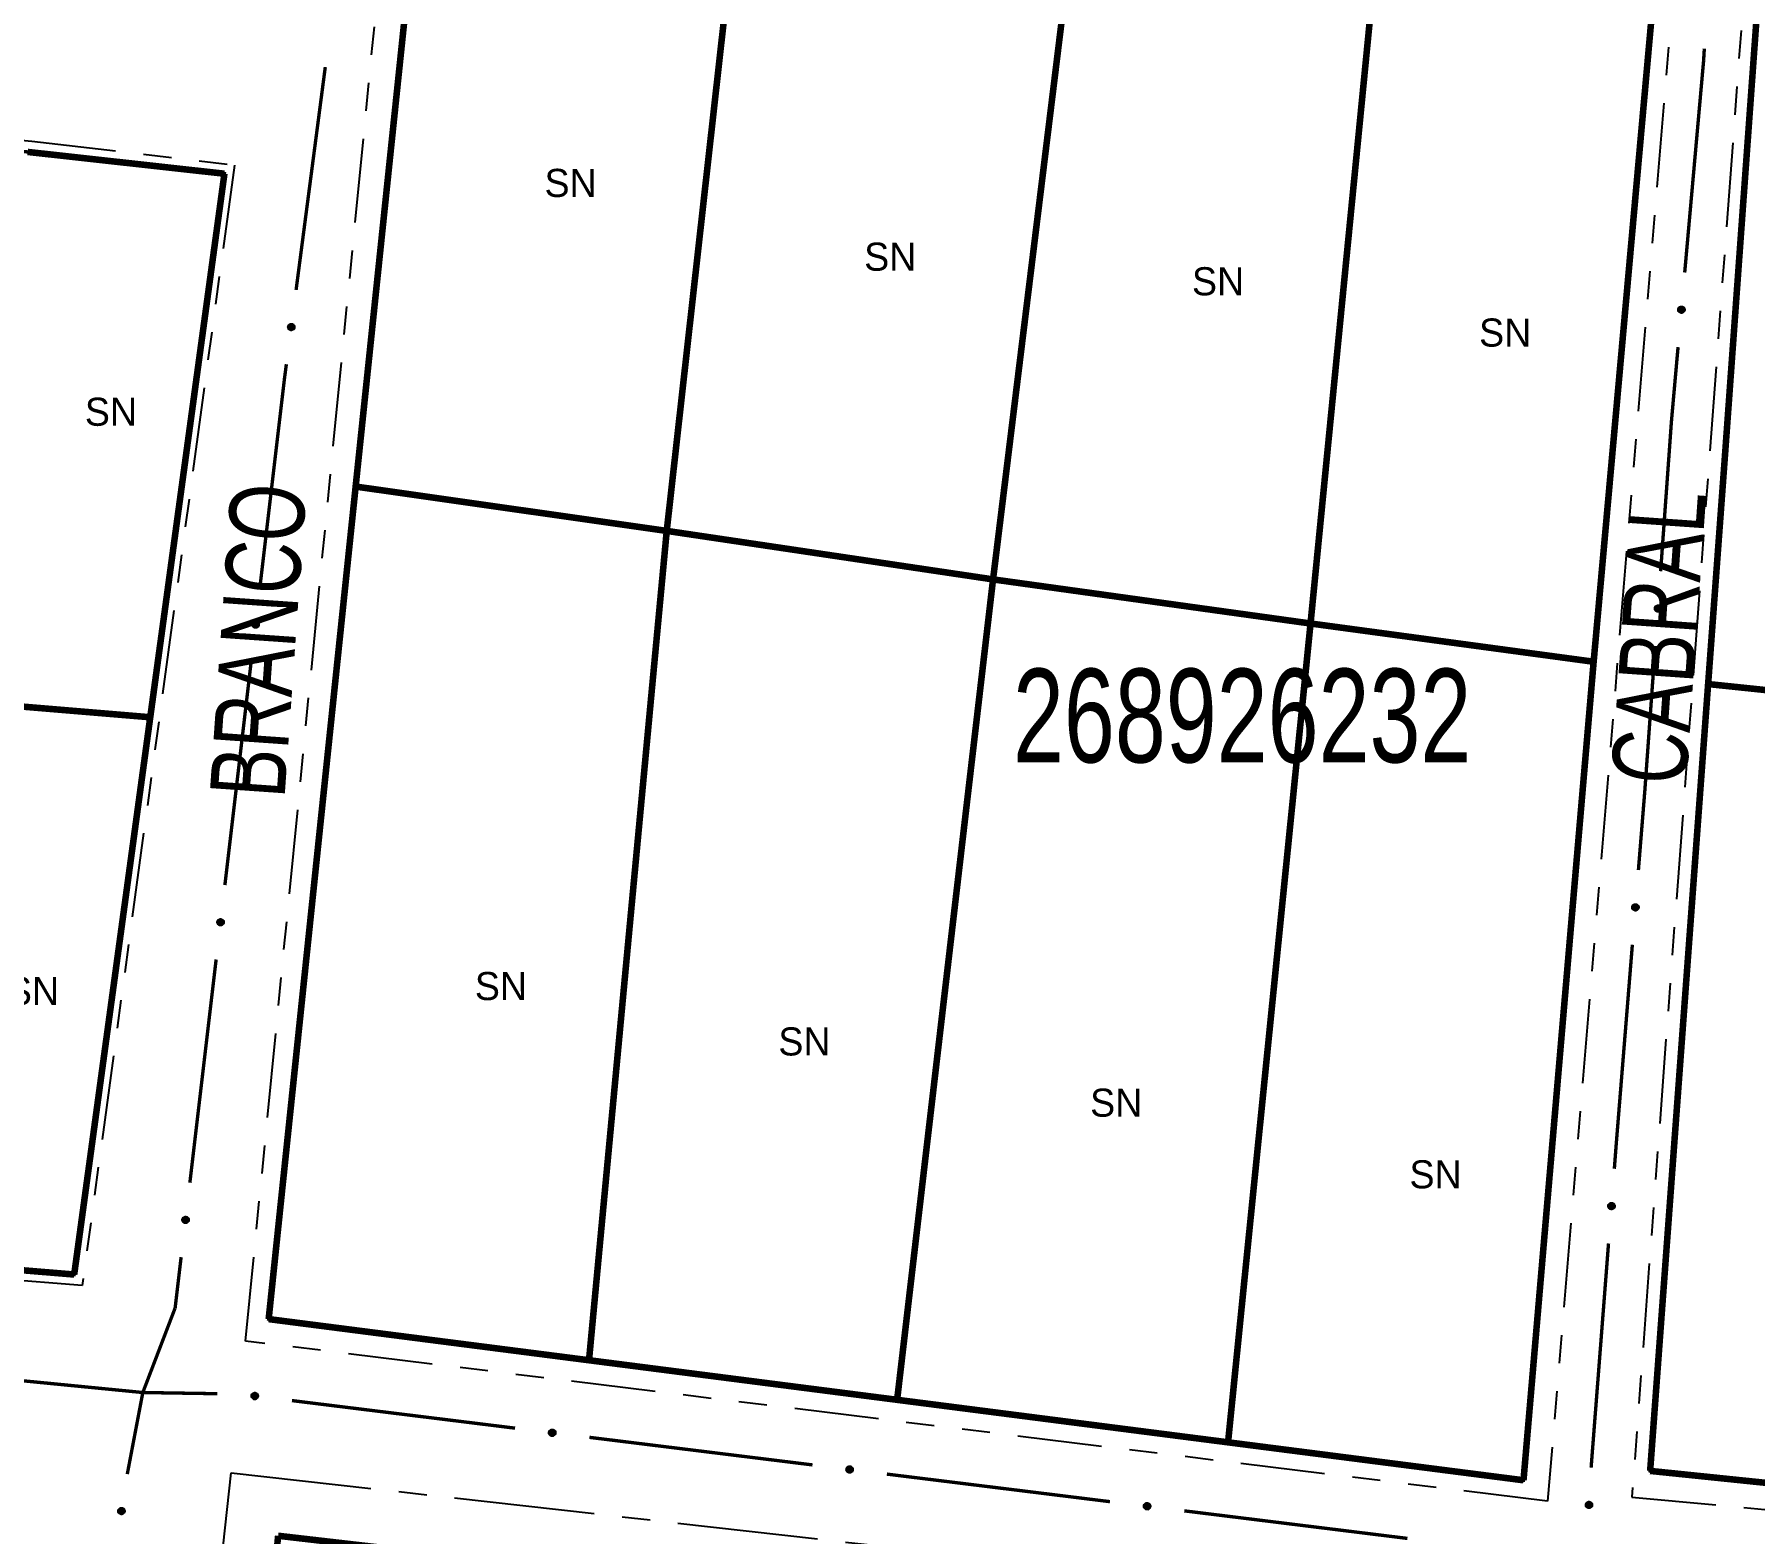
# Model space of a CAD drawing. Extents: x 211453 to 215163, y 4877397 to 4881305.
# Drawn here: x 213519.8 to 213611.6, y 4878568.7 to 4878648.8 of the extents above; entities that cross this region are included whole.
import ezdxf
from ezdxf.enums import TextEntityAlignment as Align

# ---------------------------------------------------------------- set-up
doc = ezdxf.new("R2010")
doc.units = 0
doc.header["$LTSCALE"] = 1.5
doc.header["$MEASUREMENT"] = 0
doc.linetypes.add('TRACO_13', pattern=[8, 5, -1, 1, -1])
doc.linetypes.add('TRACO_25', pattern=[8, 3, -1, 1, -1, 1, -1])
for name, color, linetype in [('CD_MALHA_LOTES', 7, 'CONTINUOUS'), ('CD_TXT_QUADRA', 255, 'CONTINUOUS'), ('RU-QUADRA', 210, 'CONTINUOUS'), ('SV-EIXO-RUA-N-PAV', 6, 'CONTINUOUS'), ('SV-RUA-NAO-PAV', 7, 'CONTINUOUS'), ('SV-TXT-RUA-N-PAV', 7, 'CONTINUOUS'), ('Th_NmrPort', 1, 'CONTINUOUS')]:
    doc.layers.add(name, color=color, linetype=linetype)
doc.styles.add('ARIAL', font='ARIAL.SHX')

msp = doc.modelspace()

# ---------------------------------------------------------------- linework, layer by layer
at = {"layer": 'CD_MALHA_LOTES', "linetype": 'Continuous', "const_width": 0.35, "flags": 128}
for points in [[(213536.933315, 4878624.620614), (213541.126673, 4878664.75539)], [(213553.540702, 4878622.253077), (213558.046824, 4878662.525625)], [(213570.960803, 4878619.663603), (213575.937269, 4878660.167993)], [(213587.910091, 4878617.309535), (213591.915621, 4878658.06234)], [(213606.710597, 4878656.300419), (213603.023883, 4878615.267471)], [(213609.135408, 4878614.076392), (213610.069434, 4878626.751705), (213612.069135, 4878654.439046)], [(213519.420609, 4878642.485404), (213529.927873, 4878641.322939)], [(213529.927873, 4878641.322939), (213525.967515, 4878612.303166)], [(213532.289254, 4878580.172145), (213536.933315, 4878624.620614)], [(213553.540702, 4878622.253077), (213536.933315, 4878624.620614)], [(213549.391387, 4878577.975598), (213553.540702, 4878622.253077)], [(213570.960803, 4878619.663603), (213553.540702, 4878622.253077)], [(213565.840397, 4878575.862937), (213570.960803, 4878619.663603)], [(213587.910091, 4878617.309535), (213570.960803, 4878619.663603)], [(213583.506827, 4878573.593914), (213587.910091, 4878617.309535)], [(213603.023883, 4878615.267471), (213587.910091, 4878617.309535)], [(213603.023883, 4878615.267471), (213599.27921, 4878571.568156)], [(213609.135408, 4878614.076392), (213606.039833, 4878572.067494)], [(213624.479406, 4878612.47304), (213609.135408, 4878614.076392)], [(213525.967515, 4878612.303166), (213515.257637, 4878613.195926)], [(213525.967515, 4878612.303166), (213521.90742, 4878582.552565)], [(213521.90742, 4878582.552565), (213511.26541, 4878583.430533)], [(213549.391387, 4878577.975598), (213532.289254, 4878580.172145)], [(213565.840397, 4878575.862937), (213549.391387, 4878577.975598)], [(213583.506827, 4878573.593914), (213565.840397, 4878575.862937)], [(213599.27921, 4878571.568156), (213583.506827, 4878573.593914)], [(213606.039833, 4878572.067494), (213621.612862, 4878570.461197)], [(213529.924024, 4878538.726922), (213532.795963, 4878568.604352)], [(213532.795963, 4878568.604352), (213542.430855, 4878567.492634)]]:
    msp.add_lwpolyline(points, dxfattribs=at)
at = {"layer": 'RU-QUADRA', "linetype": 'Continuous', "const_width": 0.18, "flags": 128}
for points in [[(213541.126673, 4878664.75539), (213536.933315, 4878624.620614), (213532.289254, 4878580.172145), (213549.391387, 4878577.975598), (213565.840397, 4878575.862937), (213583.506827, 4878573.593914), (213599.27921, 4878571.568156), (213603.023883, 4878615.267471), (213606.710597, 4878656.300419), (213591.915621, 4878658.06234), (213575.937269, 4878660.167993), (213558.046824, 4878662.525625)], [(213611.426932, 4878654.56074), (213627.11446, 4878653.087244), (213642.351947, 4878651.139596), (213657.474866, 4878649.421082), (213674.3163, 4878647.473433), (213670.650137, 4878607.775769), (213667.31624, 4878565.688474), (213651.629282, 4878567.365118), (213636.626918, 4878568.912554), (213621.612862, 4878570.461197), (213606.039833, 4878572.067494), (213609.135408, 4878614.076392), (213610.069434, 4878626.751705), (213611.938185, 4878652.111845)], [(213457.973041, 4878647.787194), (213470.654373, 4878646.648375), (213482.697254, 4878645.458955), (213494.442781, 4878644.566889), (213507.11973, 4878643.656916), (213519.420609, 4878642.485404), (213529.927873, 4878641.322939), (213525.967515, 4878612.303166), (213521.90742, 4878582.552565), (213499.194295, 4878584.426403), (213486.261511, 4878585.49336), (213461.737178, 4878587.516623), (213448.877502, 4878588.577549), (213453.454047, 4878618.369694)]]:
    msp.add_lwpolyline(points, close=True, dxfattribs=at)
at = {"layer": 'SV-EIXO-RUA-N-PAV', "const_width": 0.18}
for points in [[(213608.932341, 4878648.002848), (213608.893748, 4878647.3532)], [(213535.311899, 4878647.015679), (213533.753527, 4878635.117298)], [(213608.893748, 4878647.3532), (213607.885185, 4878636.048896)], [(213607.52972, 4878632.064722), (213607.263121, 4878629.076591)], [(213533.131682, 4878630.369434), (213531.821707, 4878619.23464)], [(213533.234069, 4878631.151171), (213533.131682, 4878630.369434)], [(213607.263121, 4878629.076591), (213607.179972, 4878628.144627)], [(213607.179972, 4878628.144627), (213606.600262, 4878620.101157)], [(213606.31272, 4878616.111505), (213605.80952, 4878609.129615)], [(213531.354342, 4878615.262037), (213529.952247, 4878603.34423)], [(213605.751825, 4878608.329092), (213605.413258, 4878604.145368)], [(213605.80952, 4878609.129615), (213605.751825, 4878608.329092)], [(213605.090613, 4878600.158402), (213604.284002, 4878590.190986)], [(213529.484882, 4878599.371628), (213528.082787, 4878587.453821)], [(213604.284002, 4878590.190986), (213604.252271, 4878589.798889)], [(213604.252271, 4878589.798889), (213604.12786, 4878588.197092)], [(213527.615422, 4878583.481218), (213527.381739, 4878581.494917)], [(213603.818113, 4878584.209103), (213602.888873, 4878572.245136)], [(213527.295568, 4878580.762461), (213525.773272, 4878576.781072)], [(213527.381739, 4878581.494917), (213527.295568, 4878580.762461)], [(213517.593865, 4878577.033544), (213525.555818, 4878576.254247)], [(213525.571262, 4878576.252737), (213524.741539, 4878571.896692)], [(213525.555818, 4878576.254247), (213525.571262, 4878576.252737)], [(213525.773272, 4878576.781072), (213525.571262, 4878576.252737)], [(213525.571262, 4878576.252737), (213529.555241, 4878576.189404)], [(213533.533593, 4878575.821755), (213545.443018, 4878574.350157)], [(213549.412826, 4878573.859625), (213561.322251, 4878572.388028)], [(213565.29206, 4878571.897495), (213577.201485, 4878570.425898)], [(213581.171293, 4878569.935366), (213593.080718, 4878568.463769)]]:
    msp.add_lwpolyline(points, dxfattribs=at)
at = {"layer": 'SV-EIXO-RUA-N-PAV'}
for points in [[(213607.829866, 4878634.190139), (213607.861768, 4878634.153067), (213607.881605, 4878634.114682), (213607.888936, 4878634.077905), (213607.88694, 4878634.043717), (213607.880959, 4878634.008972), (213607.867199, 4878633.975271), (213607.843643, 4878633.94125), (213607.806679, 4878633.908987), (213607.766022, 4878633.89125), (213607.730351, 4878633.882134), (213607.694582, 4878633.882162), (213607.660926, 4878633.888539), (213607.626392, 4878633.903989), (213607.592148, 4878633.928197), (213607.560606, 4878633.966151), (213607.541416, 4878634.003915), (213607.535259, 4878634.039674), (213607.535516, 4878634.075633), (213607.542048, 4878634.111033), (213607.555745, 4878634.144036), (213607.580181, 4878634.178471), (213607.618054, 4878634.209107), (213607.655501, 4878634.228676), (213607.691164, 4878634.235333), (213607.72656, 4878634.234284), (213607.761483, 4878634.228708), (213607.795936, 4878634.216287), (213607.829866, 4878634.190139)], [(213533.621605, 4878633.262403), (213533.651951, 4878633.224047), (213533.670189, 4878633.184877), (213533.675997, 4878633.147829), (213533.672593, 4878633.113752), (213533.665184, 4878633.079283), (213533.650046, 4878633.046178), (213533.625107, 4878633.013157), (213533.586845, 4878632.982446), (213533.545491, 4878632.966401), (213533.509474, 4878632.958763), (213533.473736, 4878632.960267), (213533.440371, 4878632.968026), (213533.406504, 4878632.984886), (213533.373288, 4878633.010487), (213533.343337, 4878633.049709), (213533.325721, 4878633.088232), (213533.321044, 4878633.124215), (213533.322784, 4878633.160133), (213533.330769, 4878633.195233), (213533.345816, 4878633.227643), (213533.371652, 4878633.261041), (213533.410755, 4878633.290089), (213533.448978, 4878633.308098), (213533.484884, 4878633.313279), (213533.520208, 4878633.31077), (213533.554871, 4878633.303759), (213533.588782, 4878633.289928), (213533.621605, 4878633.262403)], [(213606.576615, 4878618.241726), (213606.609144, 4878618.205204), (213606.629632, 4878618.167162), (213606.637589, 4878618.130516), (213606.636175, 4878618.096299), (213606.630787, 4878618.061456), (213606.617603, 4878618.027526), (213606.59463, 4878617.993108), (213606.558221, 4878617.96022), (213606.517872, 4878617.941793), (213606.482362, 4878617.932071), (213606.446597, 4878617.93149), (213606.412837, 4878617.937292), (213606.378045, 4878617.952152), (213606.343394, 4878617.975774), (213606.31121, 4878618.013184), (213606.291379, 4878618.050616), (213606.284614, 4878618.086265), (213606.284258, 4878618.122223), (213606.290186, 4878618.157729), (213606.303319, 4878618.190961), (213606.327166, 4878618.225807), (213606.364511, 4878618.257083), (213606.401619, 4878618.277288), (213606.437163, 4878618.284552), (213606.472573, 4878618.284105), (213606.507585, 4878618.279125), (213606.542244, 4878618.267293), (213606.576615, 4878618.241726)], [(213531.714139, 4878617.378173), (213531.744985, 4878617.340219), (213531.763735, 4878617.301292), (213531.770029, 4878617.264323), (213531.767072, 4878617.230205), (213531.760116, 4878617.195641), (213531.745415, 4878617.16234), (213531.720911, 4878617.128995), (213531.683055, 4878617.097784), (213531.641915, 4878617.081198), (213531.606001, 4878617.073088), (213531.570247, 4878617.074123), (213531.536783, 4878617.081443), (213531.502698, 4878617.097858), (213531.469148, 4878617.12302), (213531.438686, 4878617.161846), (213531.420566, 4878617.200135), (213531.415417, 4878617.236053), (213531.416685, 4878617.271991), (213531.424209, 4878617.307193), (213531.438829, 4878617.339798), (213531.464224, 4878617.373532), (213531.502943, 4878617.40309), (213531.540926, 4878617.421599), (213531.576762, 4878617.427251), (213531.612115, 4878617.425206), (213531.646867, 4878617.41865), (213531.680957, 4878617.405266), (213531.714139, 4878617.378173)], [(213605.373247, 4878602.286218), (213605.405453, 4878602.24941), (213605.425606, 4878602.21119), (213605.433239, 4878602.174475), (213605.431525, 4878602.140272), (213605.425829, 4878602.105478), (213605.412348, 4878602.071665), (213605.389073, 4878602.037451), (213605.352376, 4878602.004885), (213605.311866, 4878601.986814), (213605.276272, 4878601.977404), (213605.240504, 4878601.977138), (213605.206796, 4878601.983237), (213605.172136, 4878601.998402), (213605.137694, 4878602.022328), (213605.10584, 4878602.06002), (213605.08634, 4878602.097626), (213605.079889, 4878602.133333), (213605.079849, 4878602.169293), (213605.086089, 4878602.204745), (213605.099514, 4878602.23786), (213605.123667, 4878602.272495), (213605.161285, 4878602.303441), (213605.19857, 4878602.323319), (213605.234177, 4878602.330269), (213605.269581, 4878602.329511), (213605.304549, 4878602.324223), (213605.339102, 4878602.312087), (213605.373247, 4878602.286218)], [(213529.844679, 4878601.487763), (213529.875525, 4878601.449809), (213529.894275, 4878601.410882), (213529.900569, 4878601.373913), (213529.897612, 4878601.339795), (213529.890656, 4878601.305231), (213529.875955, 4878601.271931), (213529.851451, 4878601.238585), (213529.813595, 4878601.207375), (213529.772455, 4878601.190788), (213529.736541, 4878601.182679), (213529.700787, 4878601.183713), (213529.667324, 4878601.191033), (213529.633238, 4878601.207448), (213529.599688, 4878601.232611), (213529.569226, 4878601.271436), (213529.551106, 4878601.309725), (213529.545957, 4878601.345643), (213529.547225, 4878601.381581), (213529.554749, 4878601.416783), (213529.569369, 4878601.449388), (213529.594765, 4878601.483122), (213529.633483, 4878601.51268), (213529.671466, 4878601.531189), (213529.707302, 4878601.536841), (213529.742655, 4878601.534796), (213529.777407, 4878601.528241), (213529.811497, 4878601.514856), (213529.844679, 4878601.487763)], [(213604.093862, 4878586.337822), (213604.126187, 4878586.301119), (213604.146464, 4878586.262964), (213604.154216, 4878586.226274), (213604.152612, 4878586.192065), (213604.147029, 4878586.157253), (213604.133658, 4878586.123397), (213604.110493, 4878586.089108), (213604.073902, 4878586.056423), (213604.033451, 4878586.038221), (213603.997887, 4878586.028696), (213603.96212, 4878586.028315), (213603.928392, 4878586.034304), (213603.893684, 4878586.049357), (213603.859164, 4878586.073172), (213603.827189, 4878586.110761), (213603.807567, 4878586.148303), (213603.801001, 4878586.183989), (213603.800845, 4878586.219949), (213603.80697, 4878586.255421), (213603.820288, 4878586.288579), (213603.844328, 4878586.323292), (213603.881846, 4878586.35436), (213603.919067, 4878586.374358), (213603.954651, 4878586.381423), (213603.990057, 4878586.38078), (213604.025042, 4878586.375605), (213604.059634, 4878586.36358), (213604.093862, 4878586.337822)], [(213527.975219, 4878585.597354), (213528.006065, 4878585.5594), (213528.024815, 4878585.520472), (213528.031109, 4878585.483504), (213528.028152, 4878585.449385), (213528.021196, 4878585.414821), (213528.006495, 4878585.381521), (213527.981991, 4878585.348176), (213527.944135, 4878585.316965), (213527.902995, 4878585.300378), (213527.867081, 4878585.292269), (213527.831327, 4878585.293304), (213527.797864, 4878585.300624), (213527.763778, 4878585.317039), (213527.730228, 4878585.342201), (213527.699766, 4878585.381026), (213527.681646, 4878585.419316), (213527.676497, 4878585.455233), (213527.677765, 4878585.491171), (213527.685289, 4878585.526373), (213527.699909, 4878585.558978), (213527.725305, 4878585.592712), (213527.764023, 4878585.622271), (213527.802006, 4878585.64078), (213527.837842, 4878585.646431), (213527.873195, 4878585.644386), (213527.907947, 4878585.637831), (213527.942037, 4878585.624446), (213527.975219, 4878585.597354)], [(213531.419593, 4878576.19389), (213531.457726, 4878576.224515), (213531.496762, 4878576.243038), (213531.533767, 4878576.249116), (213531.567867, 4878576.24596), (213531.60239, 4878576.238802), (213531.635604, 4878576.223907), (213531.668806, 4878576.199209), (213531.699795, 4878576.161171), (213531.716142, 4878576.119936), (213531.724041, 4878576.083975), (213531.722798, 4878576.048228), (213531.715283, 4878576.014807), (213531.698669, 4878575.980818), (213531.673312, 4878575.947416), (213531.634309, 4878575.91718), (213531.595915, 4878575.899284), (213531.559968, 4878575.894345), (213531.524038, 4878575.895822), (213531.48888, 4878575.903552), (213531.456361, 4878575.918362), (213531.422776, 4878575.943954), (213531.393444, 4878575.982844), (213531.375157, 4878576.020934), (213531.369715, 4878576.056802), (213531.371966, 4878576.092143), (213531.378724, 4878576.126856), (213531.392307, 4878576.160867), (213531.419593, 4878576.19389)], [(213547.298826, 4878574.231761), (213547.336959, 4878574.262386), (213547.375995, 4878574.280908), (213547.413, 4878574.286986), (213547.4471, 4878574.28383), (213547.481623, 4878574.276673), (213547.514837, 4878574.261777), (213547.548039, 4878574.237079), (213547.579028, 4878574.199042), (213547.595375, 4878574.157806), (213547.603275, 4878574.121846), (213547.602031, 4878574.086098), (213547.594516, 4878574.052678), (213547.577903, 4878574.018689), (213547.552545, 4878573.985286), (213547.513543, 4878573.955051), (213547.475148, 4878573.937154), (213547.439201, 4878573.932215), (213547.403271, 4878573.933693), (213547.368114, 4878573.941422), (213547.335594, 4878573.956232), (213547.302009, 4878573.981824), (213547.272677, 4878574.020715), (213547.25439, 4878574.058805), (213547.248948, 4878574.094673), (213547.251199, 4878574.130014), (213547.257957, 4878574.164727), (213547.27154, 4878574.198738), (213547.298826, 4878574.231761)], [(213563.178059, 4878572.269631), (213563.216192, 4878572.300256), (213563.255229, 4878572.318779), (213563.292233, 4878572.324857), (213563.326334, 4878572.321701), (213563.360856, 4878572.314543), (213563.39407, 4878572.299648), (213563.427272, 4878572.27495), (213563.458262, 4878572.236912), (213563.474608, 4878572.195676), (213563.482508, 4878572.159716), (213563.481265, 4878572.123969), (213563.473749, 4878572.090548), (213563.457136, 4878572.056559), (213563.431778, 4878572.023156), (213563.392776, 4878571.992921), (213563.354381, 4878571.975025), (213563.318434, 4878571.970086), (213563.282504, 4878571.971563), (213563.247347, 4878571.979293), (213563.214828, 4878571.994103), (213563.181242, 4878572.019694), (213563.15191, 4878572.058585), (213563.133623, 4878572.096675), (213563.128181, 4878572.132543), (213563.130432, 4878572.167884), (213563.13719, 4878572.202597), (213563.150773, 4878572.236608), (213563.178059, 4878572.269631)], [(213524.550383, 4878570.053799), (213524.581429, 4878570.016008), (213524.600384, 4878569.97718), (213524.606873, 4878569.940245), (213524.604096, 4878569.906112), (213524.597322, 4878569.871512), (213524.582796, 4878569.838134), (213524.558469, 4878569.80466), (213524.520778, 4878569.773251), (213524.479726, 4878569.756447), (213524.443856, 4878569.748149), (213524.408097, 4878569.748995), (213524.374595, 4878569.756138), (213524.340423, 4878569.772373), (213524.306741, 4878569.797359), (213524.276075, 4878569.836023), (213524.257753, 4878569.874216), (213524.252415, 4878569.910106), (213524.253493, 4878569.94605), (213524.260832, 4878569.981291), (213524.27528, 4878570.013973), (213524.300497, 4878570.04784), (213524.339059, 4878570.077602), (213524.376944, 4878570.096311), (213524.412749, 4878570.102152), (213524.448113, 4878570.100293), (213524.482899, 4878570.093921), (213524.517059, 4878570.080716), (213524.550383, 4878570.053799)], [(213579.057292, 4878570.307502), (213579.095426, 4878570.338126), (213579.134462, 4878570.356649), (213579.171466, 4878570.362727), (213579.205567, 4878570.359571), (213579.24009, 4878570.352414), (213579.273304, 4878570.337518), (213579.306505, 4878570.31282), (213579.337495, 4878570.274783), (213579.353841, 4878570.233547), (213579.361741, 4878570.197586), (213579.360498, 4878570.161839), (213579.352983, 4878570.128418), (213579.336369, 4878570.094429), (213579.311011, 4878570.061027), (213579.272009, 4878570.030792), (213579.233615, 4878570.012895), (213579.197668, 4878570.007956), (213579.161738, 4878570.009433), (213579.12658, 4878570.017163), (213579.094061, 4878570.031973), (213579.060476, 4878570.057565), (213579.031144, 4878570.096455), (213579.012857, 4878570.134545), (213579.007414, 4878570.170414), (213579.009665, 4878570.205754), (213579.016423, 4878570.240468), (213579.030007, 4878570.274478), (213579.057292, 4878570.307502)], [(213602.889299, 4878570.387477), (213602.922838, 4878570.35188), (213602.944385, 4878570.314428), (213602.953364, 4878570.278018), (213602.95291, 4878570.243775), (213602.9485, 4878570.208795), (213602.936272, 4878570.174509), (213602.914272, 4878570.139461), (213602.878799, 4878570.105566), (213602.838982, 4878570.086016), (213602.803758, 4878570.075302), (213602.768024, 4878570.07372), (213602.734115, 4878570.078574), (213602.69892, 4878570.092453), (213602.66362, 4878570.115095), (213602.630401, 4878570.151589), (213602.609529, 4878570.188451), (213602.601768, 4878570.223896), (213602.600405, 4878570.25983), (213602.605336, 4878570.295488), (213602.617532, 4878570.329075), (213602.640393, 4878570.364575), (213602.676847, 4878570.396886), (213602.713375, 4878570.418122), (213602.748702, 4878570.426379), (213602.78411, 4878570.426924), (213602.819248, 4878570.422927), (213602.854225, 4878570.412071), (213602.889299, 4878570.387477)]]:
    msp.add_lwpolyline(points, close=True, dxfattribs=at)
for points in [[(213607.542048, 4878634.111033), (213607.541416, 4878634.003915)], [(213607.549143, 4878634.123156), (213607.551094, 4878633.991467)], [(213607.555745, 4878634.144036), (213607.560606, 4878633.966151)], [(213607.569844, 4878634.155557), (213607.576604, 4878633.954943)], [(213607.580181, 4878634.178471), (213607.592148, 4878633.928197)], [(213607.6003, 4878634.189828), (213607.609031, 4878633.919171)], [(213607.618054, 4878634.209107), (213607.626392, 4878633.903989)], [(213607.635587, 4878634.216819), (213607.643034, 4878633.901068)], [(213607.655501, 4878634.228676), (213607.660926, 4878633.888539)], [(213607.672258, 4878634.228616), (213607.677522, 4878633.888401)], [(213607.691164, 4878634.235333), (213607.694582, 4878633.882162)], [(213607.708201, 4878634.232259), (213607.71002, 4878633.884132)], [(213607.72656, 4878634.234284), (213607.730351, 4878633.882134)], [(213607.744776, 4878634.227626), (213607.750405, 4878633.891488)], [(213607.761483, 4878634.228708), (213607.766022, 4878633.89125)], [(213607.778148, 4878634.217799), (213607.787197, 4878633.904645)], [(213607.795936, 4878634.216287), (213607.806679, 4878633.908987)], [(213607.811035, 4878634.202535), (213607.823601, 4878633.928796)], [(213607.829866, 4878634.190139), (213607.843643, 4878633.94125)], [(213607.846423, 4878634.169239), (213607.855659, 4878633.965664)], [(213607.861768, 4878634.153067), (213607.867199, 4878633.975271)], [(213607.873171, 4878634.131234), (213607.873883, 4878634.001026)], [(213607.881605, 4878634.114682), (213607.880959, 4878634.008972)], [(213533.330769, 4878633.195233), (213533.325721, 4878633.088232)], [(213533.338359, 4878633.207053), (213533.334877, 4878633.075396)], [(213533.345816, 4878633.227643), (213533.343337, 4878633.049709)], [(213533.360378, 4878633.238573), (213533.35886, 4878633.03785)], [(213533.371652, 4878633.261041), (213533.373288, 4878633.010487)], [(213533.392222, 4878633.271559), (213533.389784, 4878633.000772)], [(213533.410755, 4878633.290089), (213533.406504, 4878632.984886)], [(213533.428591, 4878633.297072), (213533.423012, 4878632.981282)], [(213533.448978, 4878633.308098), (213533.440371, 4878632.968026)], [(213533.465718, 4878633.307347), (213533.456949, 4878632.967204)], [(213533.484884, 4878633.313279), (213533.473736, 4878632.960267)], [(213533.501781, 4878633.309504), (213533.489243, 4878632.961598)], [(213533.520208, 4878633.31077), (213533.509474, 4878632.958763)], [(213533.538134, 4878633.303367), (213533.529896, 4878632.967283)], [(213533.554871, 4878633.303759), (213533.545491, 4878632.966401)], [(213533.571072, 4878633.292172), (213533.5672, 4878632.978911)], [(213533.588782, 4878633.289928), (213533.586845, 4878632.982446)], [(213533.603301, 4878633.275565), (213533.604568, 4878633.00154)], [(213533.621605, 4878633.262403), (213533.625107, 4878633.013157)], [(213533.637286, 4878633.240838), (213533.638119, 4878633.037055)], [(213533.651951, 4878633.224047), (213533.650046, 4878633.046178)], [(213533.662444, 4878633.201763), (213533.657786, 4878633.071636)], [(213533.670189, 4878633.184877), (213533.665184, 4878633.079283)], [(213606.290186, 4878618.157729), (213606.291379, 4878618.050616)], [(213606.297074, 4878618.169971), (213606.301268, 4878618.038335)], [(213606.303319, 4878618.190961), (213606.31121, 4878618.013184)], [(213606.31722, 4878618.20272), (213606.327396, 4878618.00225)], [(213606.327166, 4878618.225807), (213606.343394, 4878617.975774)], [(213606.347088, 4878618.237505), (213606.360428, 4878617.967036)], [(213606.364511, 4878618.257083), (213606.378045, 4878617.952152)], [(213606.38191, 4878618.265093), (213606.394735, 4878617.949515)], [(213606.401619, 4878618.277288), (213606.412837, 4878617.937292)], [(213606.418374, 4878618.277514), (213606.429434, 4878617.937437)], [(213606.437163, 4878618.284552), (213606.446597, 4878617.93149)], [(213606.454251, 4878618.281768), (213606.462, 4878617.933722)], [(213606.472573, 4878618.284105), (213606.482362, 4878617.932071)], [(213606.490899, 4878618.277759), (213606.502253, 4878617.941766)], [(213606.507585, 4878618.279125), (213606.517872, 4878617.941793)], [(213606.524434, 4878618.268502), (213606.538816, 4878617.955547)], [(213606.542244, 4878618.267293), (213606.558221, 4878617.96022)], [(213606.557576, 4878618.253801), (213606.574803, 4878617.980315)], [(213606.576615, 4878618.241726), (213606.59463, 4878617.993108)], [(213606.593525, 4878618.221112), (213606.606228, 4878618.017724)], [(213606.609144, 4878618.205204), (213606.617603, 4878618.027526)], [(213606.620917, 4878618.183568), (213606.623847, 4878618.053391)], [(213606.629632, 4878618.167162), (213606.630787, 4878618.061456)], [(213531.424209, 4878617.307193), (213531.420566, 4878617.200135)], [(213531.431643, 4878617.319111), (213531.429889, 4878617.187419)], [(213531.438829, 4878617.339798), (213531.438686, 4878617.161846)], [(213531.453246, 4878617.350918), (213531.454362, 4878617.150192)], [(213531.464224, 4878617.373532), (213531.469148, 4878617.12302)], [(213531.484655, 4878617.384319), (213531.485771, 4878617.113523)], [(213531.502943, 4878617.40309), (213531.502698, 4878617.097858)], [(213531.520686, 4878617.410306), (213531.519251, 4878617.09447)], [(213531.540926, 4878617.421599), (213531.536783, 4878617.081443)], [(213531.557675, 4878617.421068), (213531.55337, 4878617.080839)], [(213531.576762, 4878617.427251), (213531.570247, 4878617.074123)], [(213531.593706, 4878617.423698), (213531.585735, 4878617.075657)], [(213531.612115, 4878617.425206), (213531.606001, 4878617.073088)], [(213531.630137, 4878617.418039), (213531.62631, 4878617.081875)], [(213531.646867, 4878617.41865), (213531.641915, 4878617.081198)], [(213531.663219, 4878617.407277), (213531.663458, 4878617.093992)], [(213531.680957, 4878617.405266), (213531.683055, 4878617.097784)], [(213531.695663, 4878617.391095), (213531.700526, 4878617.11711)], [(213531.714139, 4878617.378173), (213531.720911, 4878617.128995)], [(213531.730101, 4878617.356817), (213531.733608, 4878617.153062)], [(213531.744985, 4878617.340219), (213531.745415, 4878617.16234)], [(213531.75577, 4878617.318074), (213531.75282, 4878617.187898)], [(213531.763735, 4878617.301292), (213531.760116, 4878617.195641)], [(213605.086089, 4878602.204745), (213605.08634, 4878602.097626)], [(213605.093085, 4878602.216926), (213605.09612, 4878602.085258)], [(213605.099514, 4878602.23786), (213605.10584, 4878602.06002)], [(213605.113518, 4878602.249497), (213605.12193, 4878602.048944)], [(213605.123667, 4878602.272495), (213605.137694, 4878602.022328)], [(213605.143691, 4878602.284017), (213605.15465, 4878602.013441)], [(213605.161285, 4878602.303441), (213605.172136, 4878601.998402)], [(213605.178754, 4878602.311298), (213605.188802, 4878601.995618)], [(213605.19857, 4878602.323319), (213605.206796, 4878601.983237)], [(213605.215327, 4878602.323397), (213605.223393, 4878601.983236)], [(213605.234177, 4878602.330269), (213605.240504, 4878601.977138)], [(213605.251239, 4878602.327335), (213605.255925, 4878601.979235)], [(213605.269581, 4878602.329511), (213605.276272, 4878601.977404)], [(213605.287851, 4878602.323004), (213605.296248, 4878601.986923)], [(213605.304549, 4878602.324223), (213605.311866, 4878601.986814)], [(213605.321303, 4878602.313452), (213605.33293, 4878602.000383)], [(213605.339102, 4878602.312087), (213605.352376, 4878602.004885)], [(213605.354314, 4878602.298459), (213605.369134, 4878602.024833)], [(213605.373247, 4878602.286218), (213605.389073, 4878602.037451)], [(213605.389975, 4878602.265456), (213605.400887, 4878602.061963)], [(213605.405453, 4878602.24941), (213605.412348, 4878602.071665)], [(213605.417035, 4878602.227673), (213605.41882, 4878602.097475)], [(213605.425606, 4878602.21119), (213605.425829, 4878602.105478)], [(213529.554749, 4878601.416783), (213529.551106, 4878601.309725)], [(213529.562183, 4878601.428701), (213529.56043, 4878601.29701)], [(213529.569369, 4878601.449388), (213529.569226, 4878601.271436)], [(213529.583786, 4878601.460508), (213529.584902, 4878601.259782)], [(213529.594765, 4878601.483122), (213529.599688, 4878601.232611)], [(213529.615195, 4878601.493909), (213529.616311, 4878601.223113)], [(213529.633483, 4878601.51268), (213529.633238, 4878601.207448)], [(213529.651226, 4878601.519896), (213529.649791, 4878601.204061)], [(213529.671466, 4878601.531189), (213529.667324, 4878601.191033)], [(213529.688215, 4878601.530658), (213529.68391, 4878601.190429)], [(213529.707302, 4878601.536841), (213529.700787, 4878601.183713)], [(213529.724246, 4878601.533289), (213529.716275, 4878601.185248)], [(213529.742655, 4878601.534796), (213529.736541, 4878601.182679)], [(213529.760677, 4878601.527629), (213529.75685, 4878601.191466)], [(213529.777407, 4878601.528241), (213529.772455, 4878601.190788)], [(213529.793759, 4878601.516867), (213529.793998, 4878601.203582)], [(213529.811497, 4878601.514856), (213529.813595, 4878601.207375)], [(213529.826204, 4878601.500685), (213529.831066, 4878601.2267)], [(213529.844679, 4878601.487763), (213529.851451, 4878601.238585)], [(213529.860641, 4878601.466407), (213529.864148, 4878601.262652)], [(213529.875525, 4878601.449809), (213529.875955, 4878601.271931)], [(213529.88631, 4878601.427665), (213529.88336, 4878601.297488)], [(213529.894275, 4878601.410882), (213529.890656, 4878601.305231)], [(213603.820288, 4878586.288579), (213603.827189, 4878586.110761)], [(213603.834254, 4878586.300261), (213603.843314, 4878586.099737)], [(213603.844328, 4878586.323292), (213603.859164, 4878586.073172)], [(213603.864315, 4878586.334879), (213603.876149, 4878586.064339)], [(213603.881846, 4878586.35436), (213603.893684, 4878586.049357)], [(213603.89929, 4878586.362273), (213603.910358, 4878586.046628)], [(213603.919067, 4878586.374358), (213603.928392, 4878586.034304)], [(213603.935823, 4878586.37449), (213603.94499, 4878586.034357)], [(213603.954651, 4878586.381423), (213603.96212, 4878586.028315)], [(213603.971723, 4878586.378545), (213603.977534, 4878586.030461)], [(213603.990057, 4878586.38078), (213603.997887, 4878586.028696)], [(213604.008348, 4878586.374332), (213604.017832, 4878586.03828)], [(213604.025042, 4878586.375605), (213604.033451, 4878586.038221)], [(213604.041831, 4878586.364888), (213604.054471, 4878586.051858)], [(213604.059634, 4878586.36358), (213604.073902, 4878586.056423)], [(213604.07489, 4878586.350002), (213604.090595, 4878586.076425)], [(213604.093862, 4878586.337822), (213604.110493, 4878586.089108)], [(213604.110658, 4878586.317114), (213604.122228, 4878586.113658)], [(213604.126187, 4878586.301119), (213604.133658, 4878586.123397)], [(213527.685289, 4878585.526373), (213527.681646, 4878585.419316)], [(213527.692723, 4878585.538291), (213527.69097, 4878585.4066)], [(213527.699909, 4878585.558978), (213527.699766, 4878585.381026)], [(213527.714326, 4878585.570098), (213527.715442, 4878585.369373)], [(213527.725305, 4878585.592712), (213527.730228, 4878585.342201)], [(213527.745735, 4878585.603499), (213527.746851, 4878585.332703)], [(213527.764023, 4878585.622271), (213527.763778, 4878585.317039)], [(213527.781766, 4878585.629487), (213527.780331, 4878585.313651)], [(213527.802006, 4878585.64078), (213527.797864, 4878585.300624)], [(213527.818755, 4878585.640248), (213527.81445, 4878585.30002)], [(213527.837842, 4878585.646431), (213527.831327, 4878585.293304)], [(213527.854786, 4878585.642879), (213527.846815, 4878585.294838)], [(213527.873195, 4878585.644386), (213527.867081, 4878585.292269)], [(213527.891217, 4878585.637219), (213527.88739, 4878585.301056)], [(213527.907947, 4878585.637831), (213527.902995, 4878585.300378)], [(213527.924299, 4878585.626458), (213527.924538, 4878585.313173)], [(213527.942037, 4878585.624446), (213527.944135, 4878585.316965)], [(213527.956744, 4878585.610275), (213527.961606, 4878585.33629)], [(213527.975219, 4878585.597354), (213527.981991, 4878585.348176)], [(213527.991181, 4878585.575997), (213527.994688, 4878585.372242)], [(213528.006065, 4878585.5594), (213528.006495, 4878585.381521)], [(213528.01685, 4878585.537255), (213528.0139, 4878585.407078)], [(213528.024815, 4878585.520472), (213528.021196, 4878585.414821)], [(213603.80697, 4878586.255421), (213603.807567, 4878586.148303)], [(213603.813927, 4878586.267624), (213603.817387, 4878586.135967)], [(213604.13784, 4878586.279419), (213604.140046, 4878586.149227)], [(213604.146464, 4878586.262964), (213604.147029, 4878586.157253)], [(213531.419593, 4878576.19389), (213531.668806, 4878576.199209)], [(213531.441042, 4878576.209728), (213531.644814, 4878576.212047)], [(213531.457726, 4878576.224515), (213531.635604, 4878576.223907)], [(213531.479933, 4878576.23517), (213531.61009, 4878576.231461)], [(213531.496762, 4878576.243038), (213531.60239, 4878576.238802)], [(213531.369715, 4878576.056802), (213531.722798, 4878576.048228)], [(213531.371966, 4878576.092143), (213531.724041, 4878576.083975)], [(213531.373365, 4878576.073726), (213531.721354, 4878576.063724)], [(213531.375157, 4878576.020934), (213531.715283, 4878576.014807)], [(213531.375786, 4878576.037679), (213531.715984, 4878576.03139)], [(213531.378724, 4878576.126856), (213531.716142, 4878576.119936)], [(213531.379238, 4878576.110123), (213531.715373, 4878576.104335)], [(213531.386332, 4878576.000629), (213531.702154, 4878575.997352)], [(213531.390192, 4878576.143142), (213531.703473, 4878576.141553)], [(213531.392307, 4878576.160867), (213531.699795, 4878576.161171)], [(213531.393444, 4878575.982844), (213531.698669, 4878575.980818)], [(213531.406564, 4878576.175491), (213531.680572, 4878576.178755)], [(213531.412108, 4878575.964446), (213531.682906, 4878575.963982)], [(213531.422776, 4878575.943954), (213531.673312, 4878575.947416)], [(213531.445326, 4878575.932844), (213531.646054, 4878575.932789)], [(213531.456361, 4878575.918362), (213531.634309, 4878575.91718)], [(213531.477006, 4878575.911055), (213531.608685, 4878575.908533)], [(213531.48888, 4878575.903552), (213531.595915, 4878575.899284)], [(213547.248948, 4878574.094673), (213547.602031, 4878574.086098)], [(213547.251199, 4878574.130014), (213547.603275, 4878574.121846)], [(213547.252599, 4878574.111596), (213547.600587, 4878574.101594)], [(213547.25439, 4878574.058805), (213547.594516, 4878574.052678)], [(213547.255019, 4878574.07555), (213547.595217, 4878574.06926)], [(213547.257957, 4878574.164727), (213547.595375, 4878574.157806)], [(213547.258471, 4878574.147993), (213547.594606, 4878574.142206)], [(213547.265565, 4878574.038499), (213547.581387, 4878574.035222)], [(213547.269425, 4878574.181012), (213547.582706, 4878574.179423)], [(213547.27154, 4878574.198738), (213547.579028, 4878574.199042)], [(213547.272677, 4878574.020715), (213547.577903, 4878574.018689)], [(213547.285797, 4878574.213361), (213547.559805, 4878574.216626)], [(213547.291342, 4878574.002317), (213547.56214, 4878574.001853)], [(213547.298826, 4878574.231761), (213547.548039, 4878574.237079)], [(213547.302009, 4878573.981824), (213547.552545, 4878573.985286)], [(213547.320275, 4878574.247598), (213547.524047, 4878574.249917)], [(213547.324559, 4878573.970714), (213547.525288, 4878573.970659)], [(213547.335594, 4878573.956232), (213547.513543, 4878573.955051)], [(213547.336959, 4878574.262386), (213547.514837, 4878574.261777)], [(213547.356239, 4878573.948926), (213547.487918, 4878573.946404)], [(213547.359166, 4878574.27304), (213547.489324, 4878574.269332)], [(213547.368114, 4878573.941422), (213547.475148, 4878573.937154)], [(213547.375995, 4878574.280908), (213547.481623, 4878574.276673)], [(213563.128181, 4878572.132543), (213563.481265, 4878572.123969)], [(213563.130432, 4878572.167884), (213563.482508, 4878572.159716)], [(213563.131832, 4878572.149467), (213563.479821, 4878572.139465)], [(213563.133623, 4878572.096675), (213563.473749, 4878572.090548)], [(213563.134252, 4878572.11342), (213563.47445, 4878572.107131)], [(213563.13719, 4878572.202597), (213563.474608, 4878572.195676)], [(213563.137704, 4878572.185863), (213563.47384, 4878572.180076)], [(213563.144798, 4878572.07637), (213563.46062, 4878572.073092)], [(213563.148659, 4878572.218882), (213563.46194, 4878572.217294)], [(213563.150773, 4878572.236608), (213563.458262, 4878572.236912)], [(213563.15191, 4878572.058585), (213563.457136, 4878572.056559)], [(213563.16503, 4878572.251232), (213563.439038, 4878572.254496)], [(213563.170575, 4878572.040187), (213563.441373, 4878572.039723)], [(213563.178059, 4878572.269631), (213563.427272, 4878572.27495)], [(213563.181242, 4878572.019694), (213563.431778, 4878572.023156)], [(213563.199508, 4878572.285469), (213563.40328, 4878572.287787)], [(213563.203792, 4878572.008584), (213563.404521, 4878572.008529)], [(213563.214828, 4878571.994103), (213563.392776, 4878571.992921)], [(213563.216192, 4878572.300256), (213563.39407, 4878572.299648)], [(213563.235472, 4878571.986796), (213563.367151, 4878571.984274)], [(213563.2384, 4878572.310911), (213563.368557, 4878572.307202)], [(213563.247347, 4878571.979293), (213563.354381, 4878571.975025)], [(213563.255229, 4878572.318779), (213563.360856, 4878572.314543)], [(213524.260832, 4878569.981291), (213524.257753, 4878569.874216)], [(213524.268203, 4878569.993248), (213524.267143, 4878569.86155)], [(213524.27528, 4878570.013973), (213524.276075, 4878569.836023)], [(213524.289638, 4878570.025169), (213524.291812, 4878569.824452)], [(213524.300497, 4878570.04784), (213524.306741, 4878569.797359)], [(213524.32087, 4878570.058735), (213524.323413, 4878569.787948)], [(213524.339059, 4878570.077602), (213524.340423, 4878569.772373)], [(213524.356764, 4878570.084912), (213524.356994, 4878569.769073)], [(213524.376944, 4878570.096311), (213524.374595, 4878569.756138)], [(213524.393695, 4878570.095868), (213524.391184, 4878569.755621)], [(213524.412749, 4878570.102152), (213524.408097, 4878569.748995)], [(213524.429712, 4878570.098689), (213524.423576, 4878569.750611)], [(213524.448113, 4878570.100293), (213524.443856, 4878569.748149)], [(213524.466172, 4878570.093221), (213524.464118, 4878569.757042)], [(213524.482899, 4878570.093921), (213524.479726, 4878569.756447)], [(213524.499311, 4878570.082634), (213524.501201, 4878569.769355)], [(213524.517059, 4878570.080716), (213524.520778, 4878569.773251)], [(213524.53184, 4878570.066623), (213524.538147, 4878569.792668)], [(213524.550383, 4878570.053799), (213524.558469, 4878569.80466)], [(213524.566458, 4878570.032527), (213524.571039, 4878569.828794)], [(213524.581429, 4878570.016008), (213524.582796, 4878569.838134)], [(213524.59233, 4878569.993921), (213524.590067, 4878569.86373)], [(213524.600384, 4878569.97718), (213524.597322, 4878569.871512)], [(213579.007414, 4878570.170414), (213579.360498, 4878570.161839)], [(213579.009665, 4878570.205754), (213579.361741, 4878570.197586)], [(213579.011065, 4878570.187337), (213579.359054, 4878570.177335)], [(213579.012857, 4878570.134545), (213579.352983, 4878570.128418)], [(213579.013485, 4878570.151291), (213579.353684, 4878570.145001)], [(213579.016423, 4878570.240468), (213579.353841, 4878570.233547)], [(213579.016937, 4878570.223734), (213579.353073, 4878570.217946)], [(213579.024031, 4878570.11424), (213579.339853, 4878570.110963)], [(213579.027892, 4878570.256753), (213579.341173, 4878570.255164)], [(213579.030007, 4878570.274478), (213579.337495, 4878570.274783)], [(213579.031144, 4878570.096455), (213579.336369, 4878570.094429)], [(213579.044263, 4878570.289102), (213579.318272, 4878570.292366)], [(213579.049808, 4878570.078057), (213579.320606, 4878570.077594)], [(213579.057292, 4878570.307502), (213579.306505, 4878570.31282)], [(213579.060476, 4878570.057565), (213579.311011, 4878570.061027)], [(213579.078742, 4878570.323339), (213579.282513, 4878570.325658)], [(213579.083025, 4878570.046455), (213579.283754, 4878570.0464)], [(213579.094061, 4878570.031973), (213579.272009, 4878570.030792)], [(213579.095426, 4878570.338126), (213579.273304, 4878570.337518)], [(213579.114706, 4878570.024667), (213579.246384, 4878570.022145)], [(213579.117633, 4878570.348781), (213579.24779, 4878570.345072)], [(213579.12658, 4878570.017163), (213579.233615, 4878570.012895)], [(213579.134462, 4878570.356649), (213579.24009, 4878570.352414)], [(213602.605336, 4878570.295488), (213602.609529, 4878570.188451)], [(213602.611878, 4878570.307918), (213602.619758, 4878570.176451)], [(213602.617532, 4878570.329075), (213602.630401, 4878570.151589)], [(213602.631098, 4878570.341219), (213602.646887, 4878570.141112)], [(213602.640393, 4878570.364575), (213602.66362, 4878570.115095)], [(213602.65998, 4878570.376827), (213602.680893, 4878570.106838)], [(213602.676847, 4878570.396886), (213602.69892, 4878570.092453)], [(213602.694015, 4878570.40538), (213602.715677, 4878570.090284)], [(213602.713375, 4878570.418122), (213602.734115, 4878570.078574)], [(213602.730118, 4878570.418817), (213602.750701, 4878570.079184)], [(213602.748702, 4878570.426379), (213602.768024, 4878570.07372)], [(213602.765861, 4878570.424075), (213602.783358, 4878570.076383)], [(213602.78411, 4878570.426924), (213602.803758, 4878570.075302)], [(213602.802607, 4878570.421094), (213602.82337, 4878570.085551)], [(213602.819248, 4878570.422927), (213602.838982, 4878570.086016)], [(213602.836388, 4878570.41278), (213602.859533, 4878570.100351)], [(213602.854225, 4878570.412071), (213602.878799, 4878570.105566)], [(213602.869929, 4878570.399013), (213602.894811, 4878570.126117)], [(213602.889299, 4878570.387477), (213602.914272, 4878570.139461)], [(213602.90678, 4878570.367345), (213602.925176, 4878570.164392)], [(213602.922838, 4878570.35188), (213602.936272, 4878570.174509)], [(213602.935213, 4878570.330583), (213602.941789, 4878570.200539)], [(213602.944385, 4878570.314428), (213602.9485, 4878570.208795)]]:
    msp.add_lwpolyline(points, dxfattribs=at)
at = {"layer": 'SV-RUA-NAO-PAV', "linetype": 'TRACO_25'}
for points in [[(213539.608006, 4878666.276894, 13.215234), (213607.767019, 4878657.054057, 13.101729), (213600.568708, 4878570.449371, 10.982978), (213531.060011, 4878578.997366, 12.439619)], [(213611.338057, 4878654.945177, 12.931472), (213605.067653, 4878570.674318, 11.399161), (213667.884169, 4878564.82569, 10.245198), (213675.194954, 4878648.281115, 10.245198), (213628.82049, 4878653.561393, 10.245198)], [(213530.461048, 4878641.786481, 13.650334), (213522.335424, 4878581.963971, 12.080189), (213448.117122, 4878587.85025, 13.820591), (213457.010522, 4878648.696461, 14.955636), (213519.648209, 4878643.066107, 14.955636)]]:
    msp.add_polyline3d(points, close=True, dxfattribs=at)
at = {"layer": 'SV-RUA-NAO-PAV', "linetype": 'TRACO_13'}
msp.add_polyline3d([(213523.410334, 4878508.406437, 10.793804), (213530.291314, 4878571.973865, 11.739675), (213594.689673, 4878564.700465, 11.266739), (213587.395235, 4878502.935609, 11.266739)], close=True, dxfattribs=at)

# ---------------------------------------------------------------- texts
at = {"layer": 'CD_TXT_QUADRA', "style": 'ARIAL', "width": 0.7}
msp.add_text('268926232', height=5, dxfattribs=at).set_placement((213572.025725, 4878609.894367))
at = {"layer": 'SV-TXT-RUA-N-PAV', "style": 'ARIAL', "width": 0.7}
for s, p in [('BRANCO', (213533.133327, 4878607.922901)), ('CABRAL', (213607.944202, 4878608.635386))]:
    msp.add_text(s, height=4, rotation=86, dxfattribs=at).set_placement(p)
at = {"layer": 'Th_NmrPort', "color": 1}
for p in [(213547.015574, 4878640.830501), (213564.078925, 4878636.892804), (213581.579799, 4878635.580239), (213596.907908, 4878632.841976), (213522.477186, 4878628.614573), (213518.314215, 4878597.689642), (213543.296638, 4878597.953361), (213559.499791, 4878594.996337), (213576.142298, 4878591.727446), (213593.192649, 4878587.902638)]:
    msp.add_text('SN', height=1.5, dxfattribs=at).set_placement(p, align=Align.MIDDLE_LEFT)

doc.saveas('drawing.dxf')
